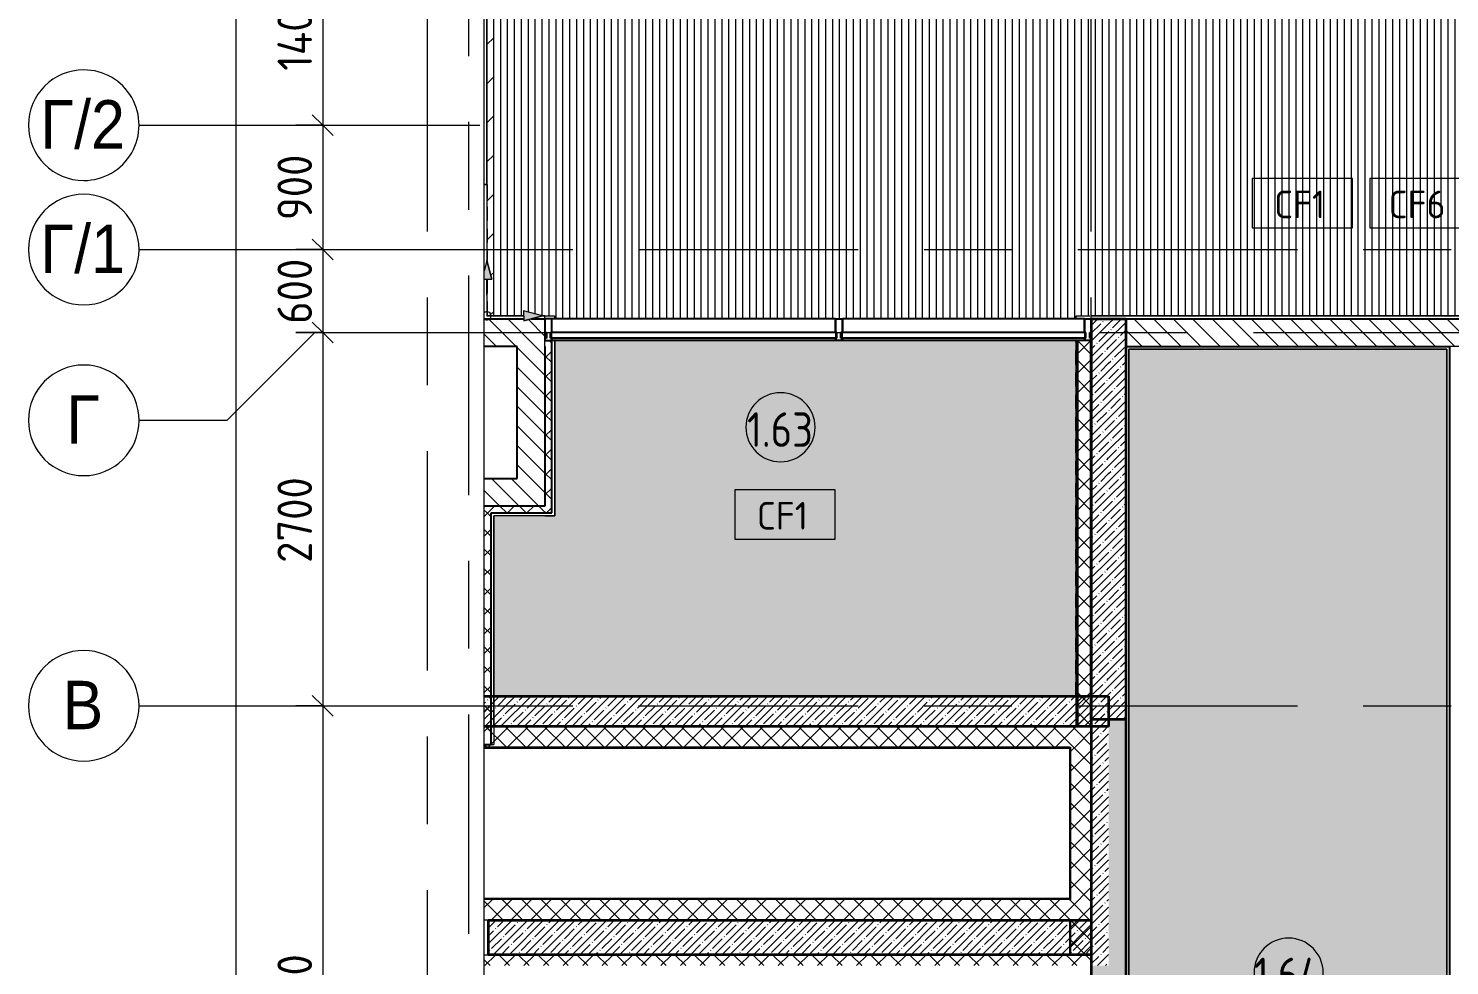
# Model space of a CAD drawing. Header units: millimetres. Extents: x 81676 to 276943, y -8553 to 29000.
# Drawn here: x 81676 to 91950, y 5921 to 12700 of the extents above; entities that cross this region are included whole.
import ezdxf

# ---------------------------------------------------------------- set-up
doc = ezdxf.new("R2010")
doc.units = ezdxf.units.MM
doc.linetypes.add('200_ШТРИХ__ш1_п0_6_', pattern=[160, 100, -60])
doc.linetypes.add('Осевая', pattern=[3175, 635, -476.25, 1587.5, -476.25])
for name, color, linetype, lineweight in [('A-ANNO-DIMS', 7, 'Continuous', 9), ('A-ANNO-DIMS-100', 7, 'Continuous', 9), ('A-AREA-IDEN', 7, 'Continuous', 9), ('A-CLNG-IDEN', 7, 'Continuous', 9), ('A-DETL', 7, 'Continuous', 9), ('A-DETL-GENF', 7, 'Continuous', 9), ('A-DETL-MBND', 7, '200_ШТРИХ__ш1_п0_6_', 9), ('A-DETL-MBND-1', 7, 'Continuous', 9), ('A-GLAZ-CWMG', 7, 'Continuous', 9), ('A-GLAZ-CWMG-1', 7, 'Continuous', 25), ('A-WALL', 7, 'Continuous', 9), ('I-WALL', 7, 'Continuous', 9), ('Оси', 7, 'Continuous', 9), ('Оси-1', 7, 'Continuous', 20), ('Оси-2', 7, 'Осевая', 9)]:
    doc.layers.add(name, color=color, linetype=linetype, lineweight=lineweight)
for name, color, linetype, lineweight, true_color in [('A-DETL-GENF-1', 7, 'Continuous', 9, 0x004000), ('A-WALL-1', 7, 'Continuous', 35, 0x3c3c3c), ('A-WALL-2', 7, 'Continuous', 25, 0x3c3c3c), ('A-WALL-3', 7, 'Continuous', 13, 0x3c3c3c), ('A-WALL-FNSH-1', 7, 'Continuous', 9, 0x3c3c3c), ('A-WALL-FNSH-2', 7, 'Continuous', 13, 0x3c3c3c)]:
    doc.layers.add(name, color=color, linetype=linetype, lineweight=lineweight, true_color=true_color)
doc.styles.add('Arial', font='arial.ttf', dxfattribs={"width": 0.9, "height": 350})
doc.styles.add('GOST Common', font='GOST_Common.ttf', dxfattribs={"width": 0.9, "height": 250})
doc.styles.add('GOST Common_1', font='GOST_Common.ttf', dxfattribs={"height": 200})
doc.styles.add('ISOCPEUR', font='isocpeur.ttf', dxfattribs={"width": 0.9, "height": 250})
doc.dimstyles.new('ISO-2_5_0_9К_БОЛЬШОЙ', dxfattribs={"dimscale": 304.8, "dimtxt": 248.995294, "dimasz": 0.492126, "dimexe": 0.393701, "dimexo": 0.984252, "dimgap": 0, "dimtad": 1, "dimdec": 0, "dimrnd": 10, "dimzin": 0, "dimdsep": 46, "dimtxsty": 'ISOCPEUR', "dimblk1": 'OBLIQUE', "dimblk2": 'OBLIQUE', "dimsah": 1, "dimcen": 0.09, "dimdle": 0.393701, "dimazin": 0, "dimtfac": 1, "dimtdec": 4, "dimtix": 1, "dimtmove": 0, "dimatfit": 3, "dimfxl": 1, "dimtvp": 1, "dimtolj": 1, "dimtzin": 0, "dimarcsym": 2})
doc.dimstyles.new('ISO-2_5_0_9К_БОЛЬШОЙ_1', dxfattribs={"dimscale": 304.8, "dimtxt": 248.995294, "dimasz": 0.492126, "dimexe": 0.393701, "dimexo": 0.984252, "dimgap": 0, "dimtad": 1, "dimdec": 0, "dimrnd": 10, "dimzin": 0, "dimdsep": 46, "dimtxsty": 'ISOCPEUR', "dimblk1": 'OBLIQUE', "dimblk2": 'OBLIQUE', "dimsah": 1, "dimcen": 0.09, "dimdle": 0.393701, "dimazin": 0, "dimtfac": 1, "dimtdec": 4, "dimtix": 1, "dimtmove": 2, "dimatfit": 3, "dimfxl": 1, "dimtvp": 1, "dimtolj": 1, "dimtzin": 0, "dimarcsym": 2})
pattern_1 = [(45, (0, 0), (-70.71068, 70.71068), []), (135, (0, 0), (-70.71068, -70.71068), [])]
pattern_2 = [(135, (0, 0), (-70.71068, -70.71068), [])]
pattern_3 = [(45, (0, 0), (-57.024626, 57.024626), []), (45, (57.025, 0), (-57.024626, 57.024626), [100.806, -20.161, 3.353, -16.808])]

# ---------------------------------------------------------------- blocks, each defined once
blk = doc.blocks.new('Прямоугольный импост - Импост структурный с накладкой - 160мм Темный-32472297-План потолков с обозначением видов отделки и геометрии 1 этажа в осях 23_1-33')
at = {"layer": 'A-GLAZ-CWMG'}
for p, q in [((87560, 10460), (87560, 10500)), ((89310, 10500), (89310, 10460))]:
    blk.add_line(p, q, dxfattribs=at)
at = {"layer": 'A-GLAZ-CWMG-1'}
for p, q in [((87560, 10500), (87560, 10600)), ((89310, 10600), (87560, 10600)), ((89310, 10600), (89310, 10500)), ((89310, 10500), (87560, 10500)), ((87560, 10443), (87560, 10460)), ((89310, 10460), (87560, 10460)), ((89310, 10443), (87560, 10443)), ((89310, 10460), (89310, 10443))]:
    blk.add_line(p, q, dxfattribs=at)
blk = doc.blocks.new('Прямоугольный импост - Импост структурный с накладкой - 160мм Темный-32352606-План потолков с обозначением видов отделки и геометрии 1 этажа в осях 23_1-33')
at = {"layer": 'A-GLAZ-CWMG-1'}
for p, q in [((0, 17), (-50, 17)), ((-50, 17), (-50, 0)), ((-40, 0), (-50, 0)), ((-40, 0), (-40, -40)), ((-10, -40), (-10, 0)), ((-10, 0), (0, 0)), ((0, 0), (0, 17)), ((-40, -40), (-50, -40)), ((-50, -40), (-50, -140)), ((0, -40), (-10, -40)), ((0, -140), (0, -40)), ((-50, -140), (0, -140))]:
    blk.add_line(p, q, dxfattribs=at)
blk = doc.blocks.new('Прямоугольный импост - Импост структурный с накладкой - 160мм Темный-32424191-План потолков с обозначением видов отделки и геометрии 1 этажа в осях 23_1-33')
at = {"layer": 'A-GLAZ-CWMG'}
for p, q in [((85460, 10460), (85460, 10500)), ((87510, 10500), (87510, 10460))]:
    blk.add_line(p, q, dxfattribs=at)
at = {"layer": 'A-GLAZ-CWMG-1'}
for p, q in [((85460, 10500), (85460, 10600)), ((87510, 10600), (85460, 10600)), ((87510, 10600), (87510, 10500)), ((87510, 10500), (85460, 10500)), ((85460, 10443), (85460, 10460)), ((87510, 10460), (85460, 10460)), ((87510, 10443), (85460, 10443)), ((87510, 10460), (87510, 10443))]:
    blk.add_line(p, q, dxfattribs=at)
blk = doc.blocks.new('Прямоугольный импост - Импост структурный с накладкой - 160мм Темный-32352608-План потолков с обозначением видов отделки и геометрии 1 этажа в осях 23_1-33')
at = {"layer": 'A-GLAZ-CWMG-1'}
for p, q in [((0, 17), (-50, 17)), ((-50, 17), (-50, 0)), ((-50, 0), (-40, 0)), ((-40, 0), (-40, -40)), ((-10, 0), (0, 0)), ((-10, 0), (-10, -40)), ((0, 0), (0, 17)), ((-40, -40), (-50, -40)), ((-50, -40), (-50, -140)), ((0, -40), (-10, -40)), ((0, -140), (0, -40)), ((-50, -140), (0, -140))]:
    blk.add_line(p, q, dxfattribs=at)
blk = doc.blocks.new('Прямоугольный импост - Импост структурный с накладкой - 160мм Темный-32352605-План потолков с обозначением видов отделки и геометрии 1 этажа в осях 23_1-33')
at = {"layer": 'A-GLAZ-CWMG-1'}
for p, q in [((25, 17), (-25, 17)), ((-25, 17), (-25, 0)), ((-25, 0), (-15, 0)), ((-15, 0), (-15, -40)), ((15, 0), (25, 0)), ((15, 0), (15, -40)), ((25, 0), (25, 17)), ((-15, -40), (-25, -40)), ((-25, -40), (-25, -140)), ((25, -40), (15, -40)), ((25, -140), (25, -40)), ((-25, -140), (25, -140))]:
    blk.add_line(p, q, dxfattribs=at)
blk = doc.blocks.new('Начало раскладки_красным - Начало раскладки_красным-26112293-План потолков с обозначением видов отделки и геометрии 1 этажа в осях 23_1-33')
at = {"layer": 'A-DETL-GENF'}
for points in [[(-20, 265), (36, 265), (0, 400), (-20, 325), (-20, 305)], [(265, -36), (400, 0), (265, 36)]]:
    blk.add_hatch(color=256, dxfattribs=at).paths.add_polyline_path(points)
for p, q in [((0, 400), (-20, 325)), ((0, 400), (-20, 325)), ((36, 265), (0, 400)), ((0, 400), (36, 265)), ((-20, 265), (36, 265)), ((-20, 265), (36, 265)), ((0, 30), (0, 265)), ((30, 0), (265, 0)), ((400, 0), (265, 36)), ((265, 36), (265, -36)), ((400, 0), (265, 36)), ((265, 36), (265, -36)), ((400, 0), (265, -36)), ((265, -36), (400, 0))]:
    blk.add_line(p, q, dxfattribs=at)
for start, end in [(360, 133.1), (226.8463, 360)]:
    blk.add_arc((0, 0), 30, start, end, dxfattribs=at)
blk = doc.blocks.new('DET_L_Линия разрыва - М100-30654842-План потолков с обозначением видов отделки и геометрии 1 этажа в осях 23_1-33')
at = {"layer": 'A-DETL-GENF'}
blk.add_line((24080, 0), (12340, 0), dxfattribs=at)
blk = doc.blocks.new('Ось сетки - D8-29747960-План потолков с обозначением видов отделки и геометрии 1 этажа в осях 23_1-33')
at = {"layer": 'Оси-1'}
for start, end in [(360, 180), (180, 360)]:
    blk.add_arc((0, 0), 4, start, end, dxfattribs=at)
blk = doc.blocks.new('DIMBLOCK19-План потолков с обозначением видов отделки и геометрии 1 этажа в осях 23_1-33')
at = {"layer": 'A-ANNO-DIMS-100', "lineweight": 20}
for p, q in [((83803, 13400), (83728, 13475)), ((83803, 13400), (83878, 13325)), ((83803, 12000), (83728, 12075)), ((83803, 12000), (83878, 11925))]:
    blk.add_line(p, q, dxfattribs=at)
at = {"layer": 'A-ANNO-DIMS-100'}
for p, q in [((83609, 13400), (83923, 13400)), ((83803, 13400), (83609, 13400)), ((83803, 13400), (83803, 12000)), ((83609, 12000), (83923, 12000)), ((83803, 12000), (83609, 12000))]:
    blk.add_line(p, q, dxfattribs=at)
at = {"layer": 'A-ANNO-DIMS-100', "color": 0, "insert": (83476, 12394), "char_height": 250, "width": 735.49, "attachment_point": 1, "rotation": 90, "line_spacing_factor": 1.149209, "style": 'ISOCPEUR'}
blk.add_mtext('1400', dxfattribs=at)
blk = doc.blocks.new('_Oblique')
at = {"color": 0, "linetype": 'ByBlock', "lineweight": -2}
blk.add_line((-0.5, -0.5), (0.5, 0.5), dxfattribs=at)
blk = doc.blocks.new('DIMBLOCK20-План потолков с обозначением видов отделки и геометрии 1 этажа в осях 23_1-33')
at = {"layer": 'A-ANNO-DIMS-100', "lineweight": 20}
for p, q in [((83803, 12000), (83728, 12075)), ((83803, 12000), (83878, 11925)), ((83803, 11100), (83728, 11175)), ((83803, 11100), (83878, 11025))]:
    blk.add_line(p, q, dxfattribs=at)
at = {"layer": 'A-ANNO-DIMS-100'}
for p, q in [((83609, 12000), (83923, 12000)), ((83803, 12000), (83609, 12000)), ((83803, 12000), (83803, 11100)), ((83609, 11100), (83923, 11100)), ((83803, 11100), (83609, 11100))]:
    blk.add_line(p, q, dxfattribs=at)
at = {"layer": 'A-ANNO-DIMS-100', "color": 0, "insert": (83476, 11313), "char_height": 250, "width": 568.86, "attachment_point": 1, "rotation": 90, "line_spacing_factor": 1.149209, "style": 'ISOCPEUR'}
blk.add_mtext('900', dxfattribs=at)
blk = doc.blocks.new('DIMBLOCK21-План потолков с обозначением видов отделки и геометрии 1 этажа в осях 23_1-33')
at = {"layer": 'A-ANNO-DIMS-100'}
for p, q in [((83609, 11100), (83923, 11100)), ((83803, 11100), (83609, 11100)), ((83803, 11100), (83803, 10500)), ((83609, 10500), (83923, 10500)), ((83803, 10500), (83609, 10500))]:
    blk.add_line(p, q, dxfattribs=at)
at = {"layer": 'A-ANNO-DIMS-100', "lineweight": 20}
for p, q in [((83803, 11100), (83728, 11175)), ((83803, 11100), (83878, 11025)), ((83803, 10500), (83728, 10575)), ((83803, 10500), (83878, 10425))]:
    blk.add_line(p, q, dxfattribs=at)
at = {"layer": 'A-ANNO-DIMS-100', "color": 0, "insert": (83476, 10563), "char_height": 250, "width": 568.86, "attachment_point": 1, "rotation": 90, "line_spacing_factor": 1.149209, "style": 'ISOCPEUR'}
blk.add_mtext('600', dxfattribs=at)
blk = doc.blocks.new('DIMBLOCK22-План потолков с обозначением видов отделки и геометрии 1 этажа в осях 23_1-33')
at = {"layer": 'A-ANNO-DIMS-100'}
for p, q in [((83609, 10500), (83923, 10500)), ((83803, 10500), (83609, 10500)), ((83803, 10500), (83803, 7800)), ((83609, 7800), (83923, 7800)), ((83803, 7800), (83609, 7800))]:
    blk.add_line(p, q, dxfattribs=at)
at = {"layer": 'A-ANNO-DIMS-100', "lineweight": 20}
for p, q in [((83803, 10500), (83728, 10575)), ((83803, 10500), (83878, 10425)), ((83803, 7800), (83728, 7875)), ((83803, 7800), (83878, 7725))]:
    blk.add_line(p, q, dxfattribs=at)
at = {"layer": 'A-ANNO-DIMS-100', "color": 0, "insert": (83476, 8834), "char_height": 250, "width": 758.48, "attachment_point": 1, "rotation": 90, "line_spacing_factor": 1.149209, "style": 'ISOCPEUR'}
blk.add_mtext('2700', dxfattribs=at)
blk = doc.blocks.new('DIMBLOCK23-План потолков с обозначением видов отделки и геометрии 1 этажа в осях 23_1-33')
at = {"layer": 'A-ANNO-DIMS-100', "lineweight": 20}
for p, q in [((83803, 7800), (83728, 7875)), ((83803, 7800), (83878, 7725)), ((83803, 3600), (83728, 3675)), ((83803, 3600), (83878, 3525))]:
    blk.add_line(p, q, dxfattribs=at)
at = {"layer": 'A-ANNO-DIMS-100'}
for p, q in [((83609, 7800), (83923, 7800)), ((83803, 7800), (83609, 7800)), ((83803, 7800), (83803, 3600)), ((83609, 3600), (83923, 3600)), ((83803, 3600), (83609, 3600))]:
    blk.add_line(p, q, dxfattribs=at)
at = {"layer": 'A-ANNO-DIMS-100', "color": 0, "insert": (83476, 5372), "char_height": 250, "width": 787.21, "attachment_point": 1, "rotation": 90, "line_spacing_factor": 1.149209, "style": 'ISOCPEUR'}
blk.add_mtext('4200', dxfattribs=at)
blk = doc.blocks.new('DIMBLOCK25-План потолков с обозначением видов отделки и геометрии 1 этажа в осях 23_1-33')
at = {"layer": 'A-ANNO-DIMS-100', "lineweight": 20}
for p, q in [((83174, 27000), (83099, 27075)), ((83174, 27000), (83249, 26925)), ((83174, 0), (83099, 75)), ((83174, 0), (83249, -75))]:
    blk.add_line(p, q, dxfattribs=at)
at = {"layer": 'A-ANNO-DIMS-100'}
for p, q in [((83174, 27120), (83174, -120)), ((82980, 27000), (83294, 27000)), ((83174, 27000), (82980, 27000)), ((82980, 0), (83294, 0)), ((83174, 0), (82980, 0))]:
    blk.add_line(p, q, dxfattribs=at)
at = {"layer": 'A-ANNO-DIMS-100', "color": 0, "insert": (82847, 13572), "char_height": 250, "width": 948.1, "attachment_point": 1, "rotation": 90, "line_spacing_factor": 1.149209, "style": 'ISOCPEUR'}
blk.add_mtext('27000', dxfattribs=at)
blk = doc.blocks.new('Марка_Помещения - Номер-25198446-План потолков с обозначением видов отделки и геометрии 1 этажа в осях 23_1-33')
at = {"layer": 'A-AREA-IDEN'}
for start, end in [(360, 180), (180, 360)]:
    blk.add_arc((0, 0), 2.5, start, end, dxfattribs=at)
blk = doc.blocks.new('М_потолков - Марка_ Имя типа-25382930-План потолков с обозначением видов отделки и геометрии 1 этажа в осях 23_1-33')
at = {"layer": 'A-CLNG-IDEN'}
for p, q in [((3.625, 1.984375), (-3.625, 1.984375)), ((-3.625, 1.984375), (-3.625, -1.59375)), ((3.625, -1.59375), (3.625, 1.984375)), ((-3.625, -1.59375), (3.625, -1.59375))]:
    blk.add_line(p, q, dxfattribs=at)

msp = doc.modelspace()

# ---------------------------------------------------------------- hatches: boundary and pattern name
at = {"layer": 'A-DETL-GENF-1'}
h = msp.add_hatch(dxfattribs=at)
h.set_pattern_fill('FP_33', color=256, style=0, pattern_type=2)
h.set_pattern_definition([(45, (0, 0), (-141.42136, 141.42136), [])])
h.paths.add_polyline_path([(84990, 10620), (85040, 10620), (85040, 13380), (84990, 13380), (84990.8, 11021), (85027.1, 10885.8), (84990, 10885.7)])
at = {"layer": 'A-DETL-MBND'}
h = msp.add_hatch(dxfattribs=at)
h.set_pattern_fill('FP_27', color=256, style=0, pattern_type=2)
h.set_pattern_definition([(270, (90240, 11044.947), (50, 3e-15), [])])
h.paths.add_polyline_path([(89164.2, 10600), (89250, 10600), (89250, 10621), (97398, 10621), (97398, 11341), (98479, 11341), (98479, 13379), (84970.7, 13378.6), (84970.7, 11570.5), (84991, 11570.5), (84991, 11020.1), (85027.1, 10885.8), (84991, 10885.7), (84991, 10621), (85255.8, 10621), (85255.7, 10657.4), (85391, 10621), (85480, 10621), (85480, 10600), (88758.3, 10600)])
at = {"layer": 'A-DETL-MBND-1'}
for points in [[(89249, 7870), (89249, 10443), (85481, 10443), (85481, 9174), (85041, 9174), (85041, 7870), (88498.5, 7870)], [(89829.9, 170), (91930, 170), (91930, 10380), (89630, 10380), (89630, 170)]]:
    msp.add_hatch(color=256, dxfattribs=at).paths.add_polyline_path(points)
at = {"layer": 'A-WALL'}
h = msp.add_hatch(dxfattribs=at)
h.set_pattern_fill('FP_4', color=256, style=0, pattern_type=2)
h.set_pattern_definition(pattern_1)
h.paths.add_polyline_path([(89210, 7500), (89210, 7650), (84970.7, 7650), (84970.7, 7500), (89207, 7500)])
h = msp.add_hatch(dxfattribs=at)
h.set_pattern_fill('FP_4', color=256, style=0, pattern_type=2)
h.set_pattern_definition(pattern_1)
h.paths.add_polyline_path([(89210, 5921), (89360, 5921), (89360, 7500), (89260, 7500), (89260, 7650), (89210, 7650), (89210, 6000)])
h = msp.add_hatch(dxfattribs=at)
h.set_pattern_fill('FP_4', color=256, style=0, pattern_type=2)
h.set_pattern_definition(pattern_1)
h.paths.add_polyline_path([(89202, 6250), (89210, 6250), (89210, 6400), (84970.7, 6399.3), (84970.7, 6250), (89164.2, 6250)])
h = msp.add_hatch(dxfattribs=at)
h.set_pattern_fill('FP_4', color=256, style=0, pattern_type=2)
h.set_pattern_definition(pattern_1)
h.paths.add_polyline_path([(84970.7, 5921), (89210, 5921), (89210, 6000), (84970.7, 6000), (84970.7, 5992.3)])
at = {"layer": 'I-WALL'}
h = msp.add_hatch(dxfattribs=at)
h.set_pattern_fill('FP_3', color=256, style=0, pattern_type=2)
h.set_pattern_definition(pattern_2)
h.paths.add_polyline_path([(85210, 10400), (85410, 10400), (85410, 10600), (85311.9, 10600), (85255.8, 10584.9), (85255.7, 10600), (84970.7, 10599.4), (84970.7, 10400), (85170.1, 10400)])
h = msp.add_hatch(dxfattribs=at)
h.set_pattern_fill('FP_1', color=256, style=0, pattern_type=2)
h.set_pattern_definition(pattern_3)
h.paths.add_polyline_path([(89485, 7700), (89485, 10600), (89360, 10600), (89360, 7700)])
h = msp.add_hatch(dxfattribs=at)
h.set_pattern_fill('FP_1', color=256, style=0, pattern_type=2)
h.set_pattern_definition(pattern_3)
h.paths.add_polyline_path([(89610, 7700), (89610, 10600), (89485, 10600), (89485, 7700)])
h = msp.add_hatch(dxfattribs=at)
h.set_pattern_fill('FP_3', color=256, style=0, pattern_type=2)
h.set_pattern_definition(pattern_2)
h.paths.add_polyline_path([(105806.5, 10400), (107130, 10400), (107130, 10600), (101610, 10600), (101610, 10400), (103143.7, 10400)])
h.paths.add_polyline_path([(94210, 10400), (94210, 10600), (89610, 10600), (89610, 10400), (92492.7, 10400)])
h = msp.add_hatch(dxfattribs=at)
h.set_pattern_fill('FP_3', color=256, style=0, pattern_type=2)
h.set_pattern_definition(pattern_2)
h.paths.add_polyline_path([(85410, 9245), (85410, 10400), (85210, 10400), (85210, 9245)])
h = msp.add_hatch(dxfattribs=at)
h.set_pattern_fill('FP_4', color=256, style=0, pattern_type=2)
h.set_pattern_definition(pattern_1)
h.paths.add_polyline_path([(85410, 9195), (85460, 9195), (85460, 10443), (85410, 10443), (85410, 9245)])
h = msp.add_hatch(dxfattribs=at)
h.set_pattern_fill('FP_4', color=256, style=0, pattern_type=2)
h.set_pattern_definition(pattern_1)
h.paths.add_polyline_path([(89260, 7500), (89360, 7500), (89360, 10443), (89260, 10443), (89260, 7650)])
h = msp.add_hatch(dxfattribs=at)
h.set_pattern_fill('FP_3', color=256, style=0, pattern_type=2)
h.set_pattern_definition(pattern_2)
h.paths.add_polyline_path([(84970.7, 9245), (85210, 9245), (85210, 9445), (84970.7, 9445)])
h = msp.add_hatch(dxfattribs=at)
h.set_pattern_fill('FP_4', color=256, style=0, pattern_type=2)
h.set_pattern_definition(pattern_1)
h.paths.add_polyline_path([(85410, 9195), (85410, 9245), (84970.7, 9244.3), (84970.7, 9195), (85020, 9195)])
h = msp.add_hatch(dxfattribs=at)
h.set_pattern_fill('FP_4', color=256, style=0, pattern_type=2)
h.set_pattern_definition(pattern_1)
h.paths.add_polyline_path([(84970.7, 7520), (85020, 7520), (85020, 9195), (84970.7, 9194.7), (84970.7, 7542.2)])
h = msp.add_hatch(dxfattribs=at)
h.set_pattern_fill('FP_1', color=256, style=0, pattern_type=2)
h.set_pattern_definition(pattern_3)
h.paths.add_polyline_path([(89485, 7650), (89485, 7870), (84970.7, 7870), (84970.7, 7650), (88498.5, 7650)])
h = msp.add_hatch(dxfattribs=at)
h.set_pattern_fill('FP_1', color=256, style=0, pattern_type=2)
h.set_pattern_definition(pattern_3)
h.paths.add_polyline_path([(89360, 150), (89610, 150), (89610, 7700), (89485, 7700), (89485, 5921), (89360, 5921), (89360, 3939.2)])
h = msp.add_hatch(dxfattribs=at)
h.set_pattern_fill('FP_1', color=256, style=0, pattern_type=2)
h.set_pattern_definition(pattern_3)
h.paths.add_polyline_path([(89360, 5921), (89485, 5921), (89485, 7700), (89360, 7700), (89360, 6268)])
h = msp.add_hatch(dxfattribs=at)
h.set_pattern_fill('FP_1', color=256, style=0, pattern_type=2)
h.set_pattern_definition(pattern_3)
h.paths.add_polyline_path([(89202, 6000), (89360, 6000), (89360, 6250), (85000, 6250), (85000, 6000), (89164.2, 6000)])

# ---------------------------------------------------------------- linework, layer by layer
at = {"layer": 'A-DETL'}
for p, q in [((84990, 13380), (84990, 11018.1)), ((85040, 10620), (85040, 13380)), ((84990, 10885.8), (84990, 10620)), ((84990, 10620), (85040, 10620))]:
    msp.add_line(p, q, dxfattribs=at)
at = {"layer": 'A-DETL-MBND'}
for p, q in [((84970.7, 11570.5), (84990, 11570.5)), ((84990, 11570), (84970.7, 11570)), ((84990, 11570), (84990, 11018.1)), ((84991, 11570.5), (84991, 11020.1)), ((84990, 10885.8), (84990, 10620)), ((84991, 10885.8), (84991, 10621)), ((84990, 10620), (85255.8, 10620)), ((84991, 10621), (85255.8, 10621)), ((85386.4, 10620), (85410, 10620)), ((85390.1, 10621), (85480, 10621)), ((85410, 10600), (85410, 10620)), ((85480, 10621), (85480, 10600)), ((89250, 10621), (97398, 10621)), ((89250, 10600), (89250, 10621)), ((89359, 10620), (97399, 10620)), ((89359, 10600), (89359, 10620)), ((85481, 10443), (85481, 9174)), ((89249, 7870), (89249, 10443)), ((91930, 10380), (89630, 10380)), ((89630, 10380), (89630, 170)), ((91930, 170), (91930, 10380)), ((85481, 9174), (85041, 9174)), ((85041, 9174), (85041, 7870))]:
    msp.add_line(p, q, dxfattribs=at)
at = {"layer": 'A-WALL'}
for p, q in [((85410, 10400), (85410, 10443)), ((89250, 10443), (89250, 7650)), ((92030, 10400), (91950, 10400)), ((85410, 9175), (85040, 9175)), ((85040, 7650), (85040, 9175)), ((89202, 7492), (84970.7, 7492)), ((89202, 7500), (89210, 7500)), ((89210, 7500), (89210, 6400)), ((84970.7, 6408), (89202, 6408)), ((89202, 6400), (89210, 6400)), ((89210, 6250), (89210, 6000))]:
    msp.add_line(p, q, dxfattribs=at)
at = {"layer": 'A-WALL-1'}
for p, q in [((89360, 10600), (89610, 10600)), ((89360, 10600), (89360, -100)), ((89610, 10600), (89610, 150)), ((89360, 7700), (89360, 10443)), ((84970.7, 7870), (89485, 7870)), ((89485, 7870), (89485, 7650)), ((89485, 7650), (84970.7, 7650)), ((89610, 7700), (89360, 7700)), ((85000, 6250), (89360, 6250)), ((85000, 6250), (85000, 6000)), ((89360, 6250), (89360, 6000)), ((89360, 6000), (85000, 6000))]:
    msp.add_line(p, q, dxfattribs=at)
at = {"layer": 'A-WALL-2'}
for p, q in [((84970.7, 10600), (85255.8, 10600)), ((85311.9, 10600), (85410, 10600)), ((85410, 10600), (85410, 10443)), ((89610, 10600), (94210, 10600)), ((85210, 10400), (84970.7, 10400)), ((85210, 9445), (85210, 10400)), ((85410, 10443), (85460, 10443)), ((85410, 10400), (85410, 9245)), ((85460, 9195), (85460, 10443)), ((89360, 10443), (89260, 10443)), ((89260, 10443), (89260, 7650)), ((89610, 10400), (91950, 10400)), ((91950, 10400), (91950, 150)), ((84970.7, 9445), (85210, 9445)), ((85410, 9245), (84970.7, 9245)), ((85020, 9195), (85460, 9195)), ((85020, 7520), (85020, 9195)), ((89360, 7650), (89360, 7700)), ((84970.7, 7520), (85020, 7520))]:
    msp.add_line(p, q, dxfattribs=at)
at = {"layer": 'A-WALL-3'}
for p, q in [((89202, 7500), (84970.7, 7500)), ((89202, 6400), (84970.7, 6400)), ((85000, 6250), (84970.7, 6250)), ((84970.7, 6000), (85000, 6000))]:
    msp.add_line(p, q, dxfattribs=at)
at = {"layer": 'A-WALL-FNSH-1'}
for p, q in [((89202, 7500), (89202, 6400)), ((89202, 6250), (89202, 6000))]:
    msp.add_line(p, q, dxfattribs=at)
at = {"layer": 'A-WALL-FNSH-2'}
for p, q in [((84990, 11571), (84970.7, 11571)), ((84970.7, 11570), (84990, 11570)), ((84990, 11570), (84990, 11018.1)), ((84991, 11020.1), (84991, 11571)), ((84990, 10885.8), (84990, 10620)), ((84991, 10620), (84991, 10885.8)), ((85255.8, 10621), (84990, 10621)), ((84990, 10620), (85255.8, 10620)), ((85386.4, 10620), (85410, 10620)), ((85410, 10621), (85390.1, 10621)), ((85410, 10620), (85410, 10621)), ((97398, 10621), (89359, 10621)), ((89359, 10621), (89359, 10620)), ((89359, 10620), (97399, 10620)), ((85460, 10443), (85481, 10443)), ((85480, 10443), (85480, 9175)), ((85481, 10443), (85481, 9174)), ((89260, 10443), (89249, 10443)), ((89249, 10443), (89249, 7650)), ((91930, 10380), (89630, 10380)), ((89630, 10380), (89630, 170)), ((89631, 10379), (91929, 10379)), ((89631, 171), (89631, 10379)), ((91929, 10379), (91929, 171)), ((91930, 170), (91930, 10380)), ((85481, 9174), (85041, 9174)), ((85041, 9174), (85041, 7650)), ((85410, 9175), (85480, 9175)), ((85040, 7650), (85040, 7520)), ((85020, 7520), (85040, 7520)), ((89202, 7497), (89207, 7497)), ((89207, 7497), (89207, 6403)), ((89202, 6403), (89207, 6403)), ((89207, 6250), (89207, 6000))]:
    msp.add_line(p, q, dxfattribs=at)
at = {"layer": 'Оси'}
for p, q in [((82475.6, 12000), (83682.3, 12000)), ((83733.1, 12000), (84939.7, 12000)), ((82475.6, 11100), (84975.6, 11100)), ((83745.6, 10500), (83110.6, 9865)), ((83745.6, 10500), (86245.6, 10500)), ((83110.6, 9865), (82475.6, 9865)), ((82475.6, 7800), (84975.6, 7800))]:
    msp.add_line(p, q, dxfattribs=at)
at = {"layer": 'Оси-2'}
for p, q in [((84560, 593.7), (84560, 19415.1)), ((84860, 1863.7), (84860, 19415.1)), ((89360, 593.7), (89360, 19415.1)), ((83682.3, 12000), (83733.1, 12000)), ((84975.6, 11100), (120319, 11100)), ((86245.6, 10500), (120319, 10500)), ((84975.6, 7800), (122760, 7800))]:
    msp.add_line(p, q, dxfattribs=at)

# ---------------------------------------------------------------- block references
at = {"layer": 'A-AREA-IDEN', "xscale": 99.99999999999993, "yscale": 99.99999999999993, "zscale": 99.99999999999993}
for p in [(87112.7, 9814.8), (90786.3, 5869.6)]:
    msp.add_blockref('Марка_Помещения - Номер-25198446-План потолков с обозначением видов отделки и геометрии 1 этажа в осях 23_1-33', p, dxfattribs=at)
at = {"layer": 'A-CLNG-IDEN', "xscale": 99.99999999999993, "yscale": 99.99999999999993, "zscale": 99.99999999999993}
for p in [(90884.7, 11416.9), (91735, 11416.9), (87145, 9165)]:
    msp.add_blockref('М_потолков - Марка_ Имя типа-25382930-План потолков с обозначением видов отделки и геометрии 1 этажа в осях 23_1-33', p, dxfattribs=at)
at = {"layer": 'A-DETL-GENF'}
for name, p, rotation in [('DET_L_Линия разрыва - М100-30654842-План потолков с обозначением видов отделки и геометрии 1 этажа в осях 23_1-33', (84970.7, 27380.8), 270.0000000000003), ('Начало раскладки_красным - Начало раскладки_красным-26112293-План потолков с обозначением видов отделки и геометрии 1 этажа в осях 23_1-33', (84991, 10621), 0.03359668727813597)]:
    msp.add_blockref(name, p, dxfattribs=dict(at, rotation=rotation))
at = {"layer": 'A-GLAZ-CWMG', "rotation": 180}
msp.add_blockref('Прямоугольный импост - Импост структурный с накладкой - 160мм Темный-32352606-План потолков с обозначением видов отделки и геометрии 1 этажа в осях 23_1-33', (85410, 10460), dxfattribs=at)
at = {"layer": 'A-GLAZ-CWMG'}
for name in ['Прямоугольный импост - Импост структурный с накладкой - 160мм Темный-32424191-План потолков с обозначением видов отделки и геометрии 1 этажа в осях 23_1-33', 'Прямоугольный импост - Импост структурный с накладкой - 160мм Темный-32472297-План потолков с обозначением видов отделки и геометрии 1 этажа в осях 23_1-33']:
    msp.add_blockref(name, (0, 0), dxfattribs=at)
at = {"layer": 'A-GLAZ-CWMG-1', "extrusion": (0, 0, -1), "rotation": 180}
for name, p in [('Прямоугольный импост - Импост структурный с накладкой - 160мм Темный-32352605-План потолков с обозначением видов отделки и геометрии 1 этажа в осях 23_1-33', (-87535, 10460)), ('Прямоугольный импост - Импост структурный с накладкой - 160мм Темный-32352608-План потолков с обозначением видов отделки и геометрии 1 этажа в осях 23_1-33', (-89360, 10460))]:
    msp.add_blockref(name, p, dxfattribs=at)
at = {"layer": 'Оси-1', "xscale": 99.99999999999993, "yscale": 99.99999999999993, "zscale": 99.99999999999993}
for p, rotation in [((82075.6, 12000), 269.9999999999995), ((82075.6, 11100), 269.9999999999994), ((82075.6, 9865), 269.9999999999994), ((82075.6, 7800), 269.9999999999994)]:
    msp.add_blockref('Ось сетки - D8-29747960-План потолков с обозначением видов отделки и геометрии 1 этажа в осях 23_1-33', p, dxfattribs=dict(at, rotation=rotation))

# ---------------------------------------------------------------- texts
at = {"layer": 'A-AREA-IDEN', "char_height": 250, "attachment_point": 1, "style": 'GOST Common'}
for s, insert, width in [('1.63', (86870.8, 9923.3), 606.076), ('1.64', (90535.4, 5978.2), 627.721)]:
    msp.add_mtext(s, dxfattribs=dict(at, insert=insert, width=width))
at = {"layer": 'A-CLNG-IDEN', "char_height": 200, "attachment_point": 1, "style": 'GOST Common_1'}
for s, insert, width in [('CF1', (90681.9, 11526.7), 472.996), ('CF6', (91509.2, 11526.7), 529.114), ('CF1', (86942.2, 9274.7), 472.996)]:
    msp.add_mtext(s, dxfattribs=dict(at, insert=insert, width=width))
at = {"layer": 'Оси', "char_height": 350, "attachment_point": 1, "style": 'Arial'}
for s, insert, width in [('\\fArial|b0|i0|c204|p34|;\\W.9;Г', (81762.1, 12181), 295.823), ('/2', (82006.2, 12181), 454.557), ('\\fArial|b0|i0|c204|p34|;\\W.9;Г', (81762.1, 11281), 295.823), ('/1', (82006.2, 11281), 454.557), ('\\fArial|b0|i0|c204|p34|;\\W.9;Г', (81949.8, 10046), 295.823), ('\\fArial|b0|i0|c204|p34|;\\W.9;В', (81922.8, 7981), 360.759)]:
    msp.add_mtext(s, dxfattribs=dict(at, insert=insert, width=width))

# ---------------------------------------------------------------- dimensions: what is measured, and where the dimension line sits
at = {"layer": 'A-ANNO-DIMS'}
dim = msp.add_linear_dim(base=(83173.8, 0), p1=(83279.8, 27000), p2=(83279.8, 0), angle=90, dimstyle='ISO-2_5_0_9К_БОЛЬШОЙ_1', override={"dimpost": '<>', "dimfxl": 26999.999823}, dxfattribs=at)
dim.commit()
dim.dimension.update_dxf_attribs({"geometry": 'DIMBLOCK25-План потолков с обозначением видов отделки и геометрии 1 этажа в осях 23_1-33', "text_midpoint": (83013.8, 14046), "dimtype": 160, "text_rotation": 90})
for base, p1, p2, override, picture, middle in [((83802.6, 12000), (83908.6, 13400), (83908.6, 12000), {"dimpost": '<>', "dimfxl": 1399.999995}, 'DIMBLOCK19-План потолков с обозначением видов отделки и геометрии 1 этажа в осях 23_1-33', (83677.6, 12700)), ((83802.6, 11100), (83908.6, 12000), (83908.6, 11100), {"dimpost": '<>', "dimfxl": 900}, 'DIMBLOCK20-План потолков с обозначением видов отделки и геометрии 1 этажа в осях 23_1-33', (83677.6, 11550)), ((83802.6, 10500), (83908.6, 11100), (83908.6, 10500), {"dimpost": '<>', "dimfxl": 600}, 'DIMBLOCK21-План потолков с обозначением видов отделки и геометрии 1 этажа в осях 23_1-33', (83677.6, 10800)), ((83802.6, 7800), (83908.6, 10500), (83908.6, 7800), {"dimpost": '<>', "dimfxl": 2700}, 'DIMBLOCK22-План потолков с обозначением видов отделки и геометрии 1 этажа в осях 23_1-33', (83677.6, 9150)), ((83802.6, 3600), (83908.6, 7800), (83908.6, 3600), {"dimpost": '<>', "dimfxl": 4200}, 'DIMBLOCK23-План потолков с обозначением видов отделки и геометрии 1 этажа в осях 23_1-33', (83677.6, 5700))]:
    dim = msp.add_linear_dim(base=base, p1=p1, p2=p2, angle=90, dimstyle='ISO-2_5_0_9К_БОЛЬШОЙ', override=override, dxfattribs=at)
    dim.commit()
    dim.dimension.update_dxf_attribs({"geometry": picture, "text_midpoint": middle})

doc.saveas('drawing.dxf')
